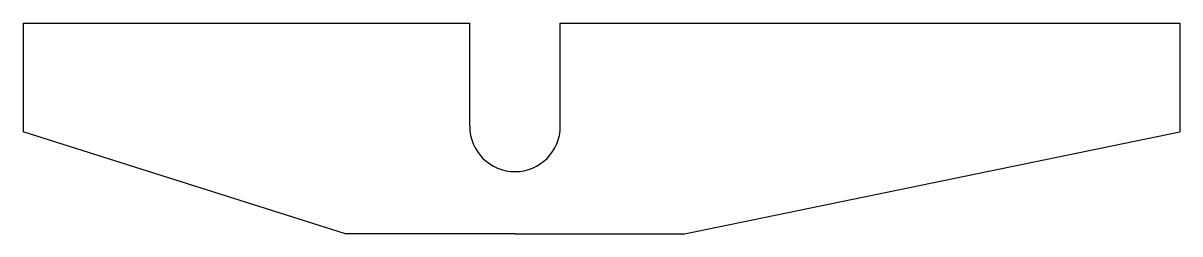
# Model space of a CAD drawing. Header units: inches. Extents: x 22 to 363, y -48 to 14.
import ezdxf

# ---------------------------------------------------------------- set-up
doc = ezdxf.new("R2010")
doc.units = ezdxf.units.IN
doc.header["$MEASUREMENT"] = 0

msp = doc.modelspace()

# ---------------------------------------------------------------- linework, layer by layer
for p, q in [((22.06, 14.21), (153.71, 14.21)), ((22.06, 14.21), (22.06, -17.79)), ((153.71, -16.14), (153.71, 14.21)), ((180.41, 14.21), (363.06, 14.21)), ((180.41, -16.14), (180.41, 14.21)), ((363.06, 14.21), (363.06, -17.79)), ((117.06, -47.79), (22.06, -17.79)), ((217.06, -47.79), (363.06, -17.79)), ((167.06, -47.79), (117.06, -47.79)), ((167.06, -47.79), (217.06, -47.79))]:
    msp.add_line(p, q)
msp.add_arc((167.06, -16.14), 13.35, 180, 0)

doc.saveas('drawing.dxf')
